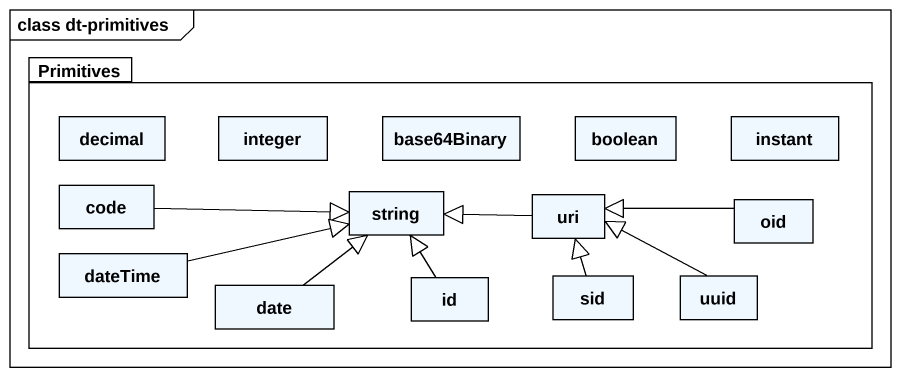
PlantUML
@startuml
mainframe class dt-primitives
hide circle
hide empty members
package Primitives #FFFFFF {
  class decimal #F0F8FF
  class integer #F0F8FF
  class base64Binary #F0F8FF
  class boolean #F0F8FF
  class instant #F0F8FF
  class code #F0F8FF
  class string #F0F8FF
  class uri #F0F8FF
  class oid #F0F8FF
  class dateTime #F0F8FF
  class id #F0F8FF
  class sid #F0F8FF
  class uuid #F0F8FF
  class date #F0F8FF
}
code -right-|> string
uri -left-|> string
oid -left-|> uri
dateTime -right-|> string
id -up-|> string
sid -up-|> uri
uuid -left-|> uri
date -up-|> string
@enduml
